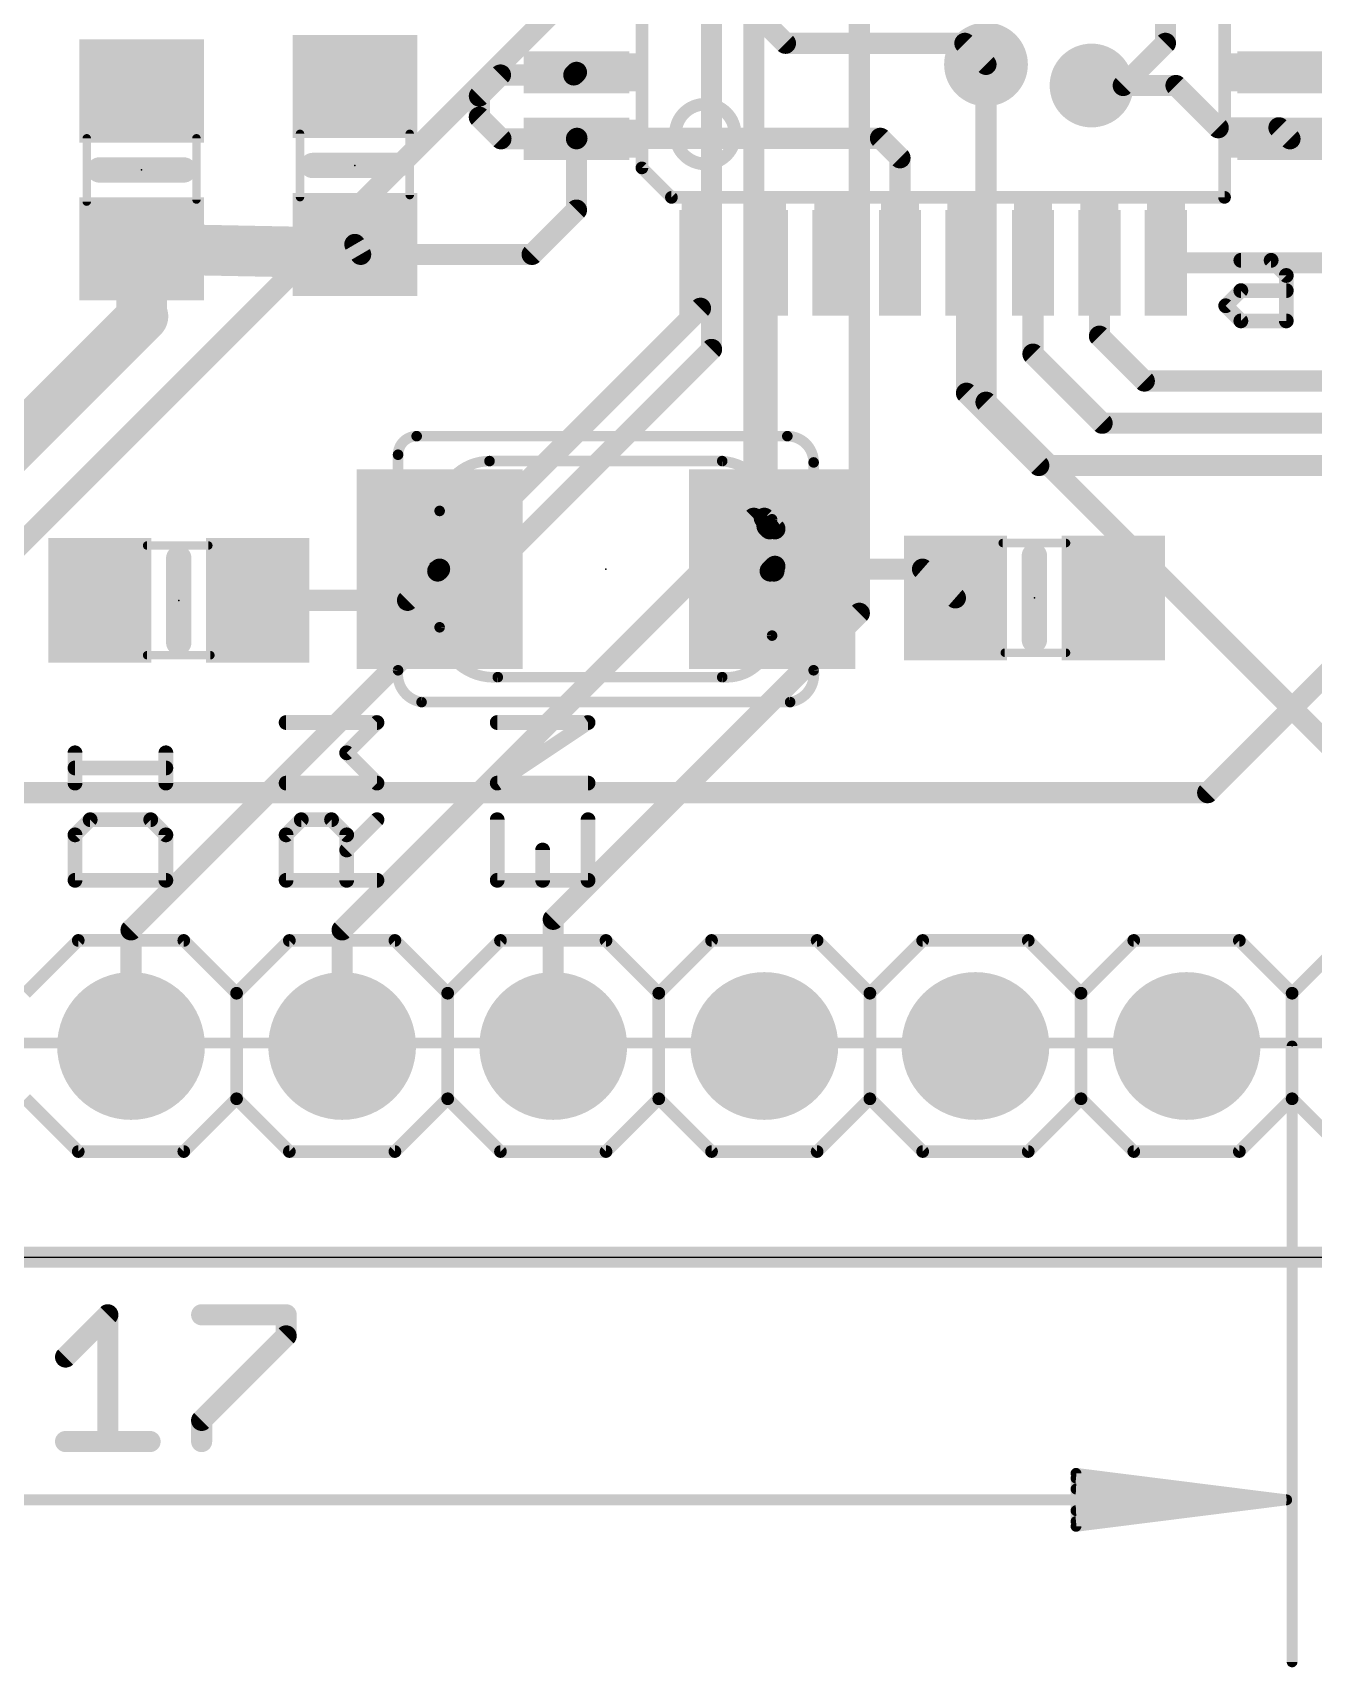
# Model space of a CAD drawing. Extents: x -14.2 to 67.7, y -5.3 to 32.7.
# Drawn here: x 14.56 to 29.97, y -4.94 to 14.73 of the extents above; entities that cross this region are included whole.
import ezdxf

# ---------------------------------------------------------------- set-up
doc = ezdxf.new("R2010")
doc.units = 0
for name, color, linetype in [('1', 12, 'CONTINUOUS'), ('16', 132, 'CONTINUOUS'), ('17', 110, 'CONTINUOUS'), ('18', 110, 'CONTINUOUS'), ('20', 53, 'CONTINUOUS'), ('21', 53, 'CONTINUOUS'), ('23', 53, 'CONTINUOUS'), ('47', 253, 'CONTINUOUS'), ('51', 253, 'CONTINUOUS')]:
    doc.layers.add(name, color=color, linetype=linetype)

# ---------------------------------------------------------------- blocks, each defined once
blk = doc.blocks.new('RECT')
blk.add_solid([(-0.5, -0.5), (0.5, -0.5), (-0.5, 0.5), (0.5, 0.5)])
blk = doc.blocks.new('ROUNDP')
at = {"const_width": 0.5}
blk.add_lwpolyline([(0, -0.25, 1), (0, 0.25, 1), (0, -0.25)], format="xyb", dxfattribs=at)
blk = doc.blocks.new('ROUNDV')
at = {"const_width": 0.5}
blk.add_lwpolyline([(0, -0.25, 1), (0, 0.25, 1), (0, -0.25)], format="xyb", dxfattribs=at)

msp = doc.modelspace()

# ---------------------------------------------------------------- linework, layer by layer
at = {"layer": '1'}
for points, const_width in [([(23.622, 14.605), (23.114, 15.113)], 0.254), ([(25.781, 14.605), (23.622, 14.605)], 0.254), ([(26.035, 14.351), (25.781, 14.605)], 0.254), ([(21.0754, 14.224), (21.1074, 14.256)], 0.254), ([(31.083, 14.256), (29.6926, 14.256)], 0.254), ([(19.939, 13.97), (20.193, 14.224)], 0.254), ([(20.193, 14.224), (21.0754, 14.224)], 0.254), ([(27.305, 14.097), (28.321, 14.097)], 0.254), ([(28.321, 14.097), (28.829, 13.589)], 0.254), ([(19.939, 13.716), (19.939, 13.97)], 0.254), ([(20.199, 13.456), (19.939, 13.716)], 0.254), ([(21.1074, 13.456), (20.199, 13.456)], 0.254), ([(21.1074, 13.456), (21.1134, 13.462)], 0.254), ([(21.1074, 12.5984), (21.1074, 13.456)], 0.254), ([(21.1134, 13.462), (24.765, 13.462)], 0.254), ([(24.765, 13.462), (25, 13.227)], 0.254), ([(28.829, 13.589), (29.5596, 13.589)], 0.254), ([(29.5596, 13.589), (29.6926, 13.456)], 0.254), ([(25, 13.227), (25, 11.9634)], 0.254), ([(20.574, 12.065), (21.1074, 12.5984)], 0.254), ([(15.875, 12.131), (18.387, 12.081)], 0.6096), ([(15.875, 11.335), (15.875, 12.131)], 0.6096), ([(18.387, 12.081), (18.441, 12.185)], 0.6096), ([(18.441, 12.185), (18.511, 12.065)], 0.254), ([(18.511, 12.065), (20.574, 12.065)], 0.254), ([(22.6, 11.417), (22.6, 11.9634)], 0.254), ([(23.4, 8.795), (23.4, 11.9634)], 0.254), ([(25.8, 10.395), (25.8, 11.9634)], 0.254), ([(26.6, 10.865), (26.6, 11.9634)], 0.254), ([(27.4, 11.081), (27.4, 11.9634)], 0.254), ([(31.5214, 11.9634), (28.2, 11.9634)], 0.254), ([(10.668, 6.096), (15.891, 11.319)], 0.6096), ([(15.891, 11.319), (15.875, 11.335)], 0.6096), ([(19.461, 8.278), (22.6, 11.417)], 0.254), ([(27.94, 10.541), (27.4, 11.081)], 0.254), ([(27.432, 10.033), (26.6, 10.865)], 0.254), ([(32.258, 10.541), (27.94, 10.541)], 0.254), ([(26.67, 9.525), (25.8, 10.395)], 0.254), ([(27.432, 10.033), (31.369, 10.033)], 0.254), ([(26.67, 9.525), (31.115, 9.525)], 0.254), ([(23.495, 8.763), (23.368, 8.89)], 0.254), ([(23.432, 8.763), (23.4, 8.795)], 0.254), ([(23.495, 8.763), (23.432, 8.763)], 0.254), ([(23.495, 8.763), (23.495, 8.255)], 0.254), ([(23.495, 8.312), (23.495, 8.763)], 0.254), ([(19.075, 7.902), (19.428, 8.255)], 0.254), ([(19.428, 8.255), (19.438, 8.255)], 0.254), ([(19.438, 8.255), (19.461, 8.278)], 0.254), ([(23.461, 8.278), (23.438, 8.255)], 0.254), ([(23.461, 8.278), (23.495, 8.312)], 0.254), ([(23.461, 8.278), (25.271, 8.278)], 0.254), ([(23.461, 8.278), (23.484, 8.255)], 0.254), ([(23.484, 8.255), (23.495, 8.255)], 0.254), ([(25.271, 8.278), (25.667, 7.932)], 0.254), ([(17.272, 7.902), (19.075, 7.902)], 0.254), ([(28.702, 5.588), (30.353, 7.239)], 0.254), ([(12.192, 5.588), (28.702, 5.588)], 0.254), ([(53.721, 0), (0.254, 0)], 0.254)]:
    msp.add_lwpolyline(points, dxfattribs=dict(at, const_width=const_width))
for points, const_width in [([(23.622, 14.6685, 1), (23.622, 14.5415)], 0.127), ([(23.5771, 14.5601, 1), (23.6669, 14.6499)], 0.127), ([(25.8259, 14.6499, 1), (25.7361, 14.5601)], 0.127), ([(25.781, 14.5415, 1), (25.781, 14.6685)], 0.127), ([(21.1523, 14.2111, 1), (21.0625, 14.3009)], 0.127), ([(25.9901, 14.3061, 1), (26.0799, 14.3959)], 0.127), ([(29.6926, 14.3195, 1), (29.6926, 14.1925)], 0.127), ([(20.193, 14.2875, 1), (20.193, 14.1605)], 0.127), ([(20.2379, 14.1791, 1), (20.1481, 14.2689)], 0.127), ([(21.0305, 14.2689, 1), (21.1203, 14.1791)], 0.127), ([(21.0754, 14.1605, 1), (21.0754, 14.2875)], 0.127), ([(27.305, 14.1605, 1), (27.305, 14.0335)], 0.127), ([(28.3659, 14.1419, 1), (28.2761, 14.0521)], 0.127), ([(28.321, 14.0335, 1), (28.321, 14.1605)], 0.127), ([(20.0025, 13.97, 1), (19.8755, 13.97)], 0.127), ([(19.8941, 14.0149, 1), (19.9839, 13.9251)], 0.127), ([(19.9839, 13.7609, 1), (19.8941, 13.6711)], 0.127), ([(19.8755, 13.716, 1), (20.0025, 13.716)], 0.127), ([(20.199, 13.5195, 1), (20.199, 13.3925)], 0.127), ([(21.1709, 13.456, 1), (21.0439, 13.456)], 0.127), ([(21.1134, 13.5255, 1), (21.1134, 13.3985)], 0.127), ([(21.1583, 13.4171, 1), (21.0685, 13.5069)], 0.127), ([(21.1074, 13.3925, 1), (21.1074, 13.5195)], 0.127), ([(24.8099, 13.5069, 1), (24.7201, 13.4171)], 0.127), ([(24.765, 13.3985, 1), (24.765, 13.5255)], 0.127), ([(28.829, 13.6525, 1), (28.829, 13.5255)], 0.127), ([(28.7841, 13.5441, 1), (28.8739, 13.6339)], 0.127), ([(29.6045, 13.6339, 1), (29.5147, 13.5441)], 0.127), ([(29.5596, 13.5255, 1), (29.5596, 13.6525)], 0.127), ([(20.1541, 13.4111, 1), (20.2439, 13.5009)], 0.127), ([(21.0625, 13.5009, 1), (21.1523, 13.4111)], 0.127), ([(29.6477, 13.4111, 1), (29.7375, 13.5009)], 0.127), ([(25.0635, 13.227, 1), (24.9365, 13.227)], 0.127), ([(24.9551, 13.1821, 1), (25.0449, 13.2719)], 0.127), ([(21.0439, 12.5984, 1), (21.1709, 12.5984)], 0.127), ([(21.1523, 12.5535, 1), (21.0625, 12.6433)], 0.127), ([(15.878, 12.2834, 1), (15.872, 11.9786)], 0.3048), ([(16.0274, 12.131, 1), (15.7226, 12.131)], 0.3048), ([(18.5763, 12.1148, 1), (18.3057, 12.2552)], 0.3048), ([(18.2517, 12.1512, 1), (18.5223, 12.0108)], 0.3048), ([(18.384, 11.9286, 1), (18.39, 12.2334)], 0.3048), ([(18.4958, 12.217, 1), (18.3862, 12.153)], 0.127), ([(18.511, 12.1285, 1), (18.511, 12.0015)], 0.127), ([(18.4562, 12.033, 1), (18.5658, 12.097)], 0.127), ([(20.5291, 12.1099, 1), (20.6189, 12.0201)], 0.127), ([(20.574, 12.0015, 1), (20.574, 12.1285)], 0.127), ([(22.6635, 11.9634, 1), (22.5365, 11.9634)], 0.127), ([(23.4635, 11.9634, 1), (23.3365, 11.9634)], 0.127), ([(24.9365, 11.9634, 1), (25.0635, 11.9634)], 0.127), ([(25.8635, 11.9634, 1), (25.7365, 11.9634)], 0.127), ([(26.6635, 11.9634, 1), (26.5365, 11.9634)], 0.127), ([(27.4635, 11.9634, 1), (27.3365, 11.9634)], 0.127), ([(28.2, 12.0269, 1), (28.2, 11.8999)], 0.127), ([(15.9828, 11.4428, 1), (15.7672, 11.2272)], 0.3048), ([(15.9988, 11.2112, 1), (15.7832, 11.4268)], 0.3048), ([(15.7226, 11.335, 1), (16.0274, 11.335)], 0.3048), ([(15.7832, 11.2112, 1), (15.9988, 11.4268)], 0.3048), ([(22.5365, 11.417, 1), (22.6635, 11.417)], 0.127), ([(22.6449, 11.3721, 1), (22.5551, 11.4619)], 0.127), ([(27.4449, 11.1259, 1), (27.3551, 11.0361)], 0.127), ([(27.3365, 11.081, 1), (27.4635, 11.081)], 0.127), ([(26.6449, 10.9099, 1), (26.5551, 10.8201)], 0.127), ([(26.5365, 10.865, 1), (26.6635, 10.865)], 0.127), ([(27.94, 10.6045, 1), (27.94, 10.4775)], 0.127), ([(27.8951, 10.4961, 1), (27.9849, 10.5859)], 0.127), ([(25.8449, 10.4399, 1), (25.7551, 10.3501)], 0.127), ([(25.7365, 10.395, 1), (25.8635, 10.395)], 0.127), ([(27.432, 10.0965, 1), (27.432, 9.9695)], 0.127), ([(27.3871, 9.9881, 1), (27.4769, 10.0779)], 0.127), ([(26.67, 9.5885, 1), (26.67, 9.4615)], 0.127), ([(26.6251, 9.4801, 1), (26.7149, 9.5699)], 0.127), ([(23.4129, 8.9349, 1), (23.3231, 8.8451)], 0.127), ([(23.4449, 8.8399, 1), (23.3551, 8.7501)], 0.127), ([(23.3365, 8.795, 1), (23.4635, 8.795)], 0.127), ([(23.432, 8.8265, 1), (23.432, 8.6995)], 0.127), ([(23.3871, 8.7181, 1), (23.4769, 8.8079)], 0.127), ([(23.5585, 8.763, 1), (23.4315, 8.763)], 0.127), ([(23.5585, 8.763, 1), (23.4315, 8.763)], 0.127), ([(23.4501, 8.7181, 1), (23.5399, 8.8079)], 0.127), ([(23.495, 8.6995, 1), (23.495, 8.8265)], 0.127), ([(19.428, 8.3185, 1), (19.428, 8.1915)], 0.127), ([(19.3931, 8.2999, 1), (19.4829, 8.2101)], 0.127), ([(19.4729, 8.2101, 1), (19.3831, 8.2999)], 0.127), ([(19.4161, 8.3229, 1), (19.5059, 8.2331)], 0.127), ([(19.5059, 8.2331, 1), (19.4161, 8.3229)], 0.127), ([(19.438, 8.1915, 1), (19.438, 8.3185)], 0.127), ([(23.3931, 8.2999, 1), (23.4829, 8.2101)], 0.127), ([(23.461, 8.3415, 1), (23.461, 8.2145)], 0.127), ([(23.5059, 8.3229, 1), (23.4161, 8.2331)], 0.127), ([(23.4161, 8.3229, 1), (23.5059, 8.2331)], 0.127), ([(23.5059, 8.2331, 1), (23.4161, 8.3229)], 0.127), ([(23.484, 8.3185, 1), (23.484, 8.1915)], 0.127), ([(23.4315, 8.312, 1), (23.5585, 8.312)], 0.127), ([(23.4315, 8.255, 1), (23.5585, 8.255)], 0.127), ([(23.4391, 8.2101, 1), (23.5289, 8.2999)], 0.127), ([(23.5399, 8.2671, 1), (23.4501, 8.3569)], 0.127), ([(23.495, 8.1915, 1), (23.495, 8.3185)], 0.127), ([(25.3128, 8.3258, 1), (25.2292, 8.2302)], 0.127), ([(25.271, 8.2145, 1), (25.271, 8.3415)], 0.127), ([(17.272, 7.9655, 1), (17.272, 7.8385)], 0.127), ([(19.0301, 7.9469, 1), (19.1199, 7.8571)], 0.127), ([(19.075, 7.8385, 1), (19.075, 7.9655)], 0.127), ([(25.6252, 7.8842, 1), (25.7088, 7.9798)], 0.127), ([(28.702, 5.5245, 1), (28.702, 5.6515)], 0.127), ([(28.6571, 5.6329, 1), (28.7469, 5.5431)], 0.127)]:
    msp.add_lwpolyline(points, format="xyb", dxfattribs=dict(at, const_width=const_width))
at = {"layer": '16', "const_width": 0.254}
for points in [[(28.194, 14.605), (28.194, 21.844)], [(13.208, 7.366), (23.749, 17.907)], [(22.733, 10.922), (22.733, 16.129)], [(23.241, 8.89), (23.241, 15.875)], [(24.511, 7.747), (24.511, 15.494)], [(27.686, 14.097), (28.194, 14.605)], [(26.035, 10.287), (26.035, 14.351)], [(27.305, 14.097), (27.686, 14.097)], [(15.748, 3.937), (22.733, 10.922)], [(30.607, 5.715), (26.035, 10.287)], [(18.288, 3.937), (23.241, 8.89)], [(20.828, 4.064), (24.511, 7.747)], [(20.828, 2.54), (20.828, 4.064)], [(15.748, 2.54), (15.748, 3.937)], [(18.288, 2.54), (18.288, 3.937)], [(53.721, 0), (0.254, 0)]]:
    msp.add_lwpolyline(points, dxfattribs=at)
at = {"layer": '16', "const_width": 0.127}
for points in [[(28.1305, 14.605, 1), (28.2575, 14.605)], [(28.2389, 14.5601, 1), (28.1491, 14.6499)], [(26.0985, 14.351, 1), (25.9715, 14.351)], [(27.305, 14.1605, 1), (27.305, 14.0335)], [(27.6411, 14.1419, 1), (27.7309, 14.0521)], [(27.686, 14.0335, 1), (27.686, 14.1605)], [(22.7779, 10.8771, 1), (22.6881, 10.9669)], [(22.6695, 10.922, 1), (22.7965, 10.922)], [(26.0799, 10.3319, 1), (25.9901, 10.2421)], [(25.9715, 10.287, 1), (26.0985, 10.287)], [(23.1775, 8.89, 1), (23.3045, 8.89)], [(23.2859, 8.8451, 1), (23.1961, 8.9349)], [(24.5559, 7.7021, 1), (24.4661, 7.7919)], [(24.4475, 7.747, 1), (24.5745, 7.747)], [(20.8915, 4.064, 1), (20.7645, 4.064)], [(20.7831, 4.1089, 1), (20.8729, 4.0191)], [(15.8115, 3.937, 1), (15.6845, 3.937)], [(15.7031, 3.9819, 1), (15.7929, 3.8921)], [(18.3515, 3.937, 1), (18.2245, 3.937)], [(18.2431, 3.9819, 1), (18.3329, 3.8921)], [(15.6845, 2.54, 1), (15.8115, 2.54)], [(18.2245, 2.54, 1), (18.3515, 2.54)], [(20.7645, 2.54, 1), (20.8915, 2.54)]]:
    msp.add_lwpolyline(points, format="xyb", dxfattribs=at)
at = {"layer": '20'}
msp.add_line((0, 0), (53.848, 0), dxfattribs=at)
at = {"layer": '21'}
for points, const_width in [([(21.895, 13.106), (21.895, 19.761)], 0.1524), ([(28.905, 19.761), (28.905, 12.751)], 0.1524), ([(15.367, 13.081), (16.383, 13.081)], 0.3048), ([(17.933, 13.135), (18.949, 13.135)], 0.3048), ([(21.895, 13.106), (22.25, 12.751)], 0.1524), ([(28.905, 12.751), (22.25, 12.751)], 0.1524), ([(29.1014, 11.9937), (29.4658, 11.9937)], 0.1778), ([(29.4658, 11.9937), (29.648, 11.8115)], 0.1778), ([(29.648, 11.8115), (29.648, 11.2649)], 0.1778), ([(28.9192, 11.4471), (29.1014, 11.6293)], 0.1778), ([(29.1014, 11.6293), (29.648, 11.6293)], 0.1778), ([(29.1014, 11.2649), (28.9192, 11.4471)], 0.1778), ([(29.648, 11.2649), (29.1014, 11.2649)], 0.1778), ([(19.1846, 9.878), (23.6448, 9.878)], 0.127), ([(18.961, 7.0608), (18.961, 9.6544)], 0.127), ([(20.061, 9.578), (22.861, 9.578)], 0.127), ([(23.961, 9.5618), (23.961, 7.0608)], 0.127), ([(19.461, 7.578), (19.461, 8.978)], 0.127), ([(23.461, 8.878), (23.461, 7.478)], 0.127), ([(16.322, 7.394), (16.322, 8.41)], 0.3048), ([(26.617, 8.44), (26.617, 7.424)], 0.3048), ([(22.861, 6.978), (20.161, 6.978)], 0.127), ([(23.6782, 6.678), (19.2438, 6.678)], 0.127), ([(18.7071, 6.4321), (17.614, 6.4321)], 0.1778), ([(18.3427, 6.0677), (18.7071, 6.4321)], 0.1778), ([(20.154, 5.7033), (21.2471, 6.4321)], 0.1778), ([(21.2471, 6.4321), (20.154, 6.4321)], 0.1778), ([(15.074, 5.7033), (15.074, 6.0677)], 0.1778), ([(16.1671, 5.7033), (16.1671, 6.0677)], 0.1778), ([(18.7071, 5.7033), (18.3427, 6.0677)], 0.1778), ([(16.1671, 5.8855), (15.074, 5.8855)], 0.1778), ([(17.614, 5.7033), (18.7071, 5.7033)], 0.1778), ([(21.2471, 5.7033), (20.154, 5.7033)], 0.1778), ([(15.2562, 5.2627), (15.074, 5.0805)], 0.1778), ([(15.9849, 5.2627), (15.2562, 5.2627)], 0.1778), ([(16.1671, 5.0805), (15.9849, 5.2627)], 0.1778), ([(17.614, 5.0805), (17.7962, 5.2627)], 0.1778), ([(17.7962, 5.2627), (18.1605, 5.2627)], 0.1778), ([(18.1605, 5.2627), (18.3427, 5.0805)], 0.1778), ([(18.3427, 4.8983), (18.7071, 5.2627)], 0.1778), ([(20.154, 5.2627), (20.154, 4.5339)], 0.1778), ([(21.2471, 4.5339), (21.2471, 5.2627)], 0.1778), ([(15.074, 5.0805), (15.074, 4.5339)], 0.1778), ([(16.1671, 4.5339), (16.1671, 5.0805)], 0.1778), ([(17.614, 4.5339), (17.614, 5.0805)], 0.1778), ([(18.3427, 5.0805), (18.3427, 4.5339)], 0.1778), ([(20.7005, 4.5339), (20.7005, 4.8983)], 0.1778), ([(15.074, 4.5339), (16.1671, 4.5339)], 0.1778), ([(18.7071, 4.5339), (17.614, 4.5339)], 0.1778), ([(20.154, 4.5339), (21.2471, 4.5339)], 0.1778), ([(15.113, 3.81), (14.478, 3.175)], 0.1524), ([(15.113, 3.81), (16.383, 3.81)], 0.1524), ([(16.383, 3.81), (17.018, 3.175)], 0.1524), ([(17.018, 3.175), (17.653, 3.81)], 0.1524), ([(17.653, 3.81), (18.923, 3.81)], 0.1524), ([(18.923, 3.81), (19.558, 3.175)], 0.1524), ([(19.558, 3.175), (20.193, 3.81)], 0.1524), ([(20.193, 3.81), (21.463, 3.81)], 0.1524), ([(21.463, 3.81), (22.098, 3.175)], 0.1524), ([(22.733, 3.81), (22.098, 3.175)], 0.1524), ([(22.733, 3.81), (24.003, 3.81)], 0.1524), ([(24.003, 3.81), (24.638, 3.175)], 0.1524), ([(24.638, 3.175), (25.273, 3.81)], 0.1524), ([(25.273, 3.81), (26.543, 3.81)], 0.1524), ([(26.543, 3.81), (27.178, 3.175)], 0.1524), ([(27.178, 3.175), (27.813, 3.81)], 0.1524), ([(27.813, 3.81), (29.083, 3.81)], 0.1524), ([(29.083, 3.81), (29.718, 3.175)], 0.1524), ([(30.353, 3.81), (29.718, 3.175)], 0.1524), ([(17.018, 3.175), (17.018, 1.905)], 0.1524), ([(19.558, 3.175), (19.558, 1.905)], 0.1524), ([(22.098, 3.175), (22.098, 1.905)], 0.1524), ([(24.638, 3.175), (24.638, 1.905)], 0.1524), ([(27.178, 3.175), (27.178, 1.905)], 0.1524), ([(29.718, 3.175), (29.718, 1.905)], 0.1524), ([(14.478, 1.905), (15.113, 1.27)], 0.1524), ([(17.018, 1.905), (16.383, 1.27)], 0.1524), ([(17.653, 1.27), (17.018, 1.905)], 0.1524), ([(19.558, 1.905), (18.923, 1.27)], 0.1524), ([(20.193, 1.27), (19.558, 1.905)], 0.1524), ([(22.098, 1.905), (21.463, 1.27)], 0.1524), ([(22.098, 1.905), (22.733, 1.27)], 0.1524), ([(24.638, 1.905), (24.003, 1.27)], 0.1524), ([(25.273, 1.27), (24.638, 1.905)], 0.1524), ([(27.178, 1.905), (26.543, 1.27)], 0.1524), ([(27.813, 1.27), (27.178, 1.905)], 0.1524), ([(29.718, 1.905), (29.083, 1.27)], 0.1524), ([(29.718, 1.905), (30.353, 1.27)], 0.1524), ([(16.383, 1.27), (15.113, 1.27)], 0.1524), ([(18.923, 1.27), (17.653, 1.27)], 0.1524), ([(21.463, 1.27), (20.193, 1.27)], 0.1524), ([(24.003, 1.27), (22.733, 1.27)], 0.1524), ([(26.543, 1.27), (25.273, 1.27)], 0.1524), ([(29.083, 1.27), (27.813, 1.27)], 0.1524)]:
    msp.add_lwpolyline(points, dxfattribs=dict(at, const_width=const_width))
for points, const_width in [([(22.6568, 13.1536, 1), (22.6568, 13.872, 1), (22.6568, 13.1536)], 0.1524), ([(15.367, 13.1572, 1), (15.367, 13.0048)], 0.1524), ([(16.383, 13.0048, 1), (16.383, 13.1572)], 0.1524), ([(17.933, 13.2112, 1), (17.933, 13.0588)], 0.1524), ([(18.949, 13.0588, 1), (18.949, 13.2112)], 0.1524), ([(21.9219, 13.1329, 1), (21.8681, 13.0791)], 0.0762), ([(21.8569, 13.106, 1), (21.9331, 13.106)], 0.0762), ([(22.25, 12.7891, 1), (22.25, 12.7129)], 0.0762), ([(22.2231, 12.7241, 1), (22.2769, 12.7779)], 0.0762), ([(28.8669, 12.751, 1), (28.9431, 12.751)], 0.0762), ([(28.905, 12.7129, 1), (28.905, 12.7891)], 0.0762), ([(29.1014, 12.0381, 1), (29.1014, 11.9492)], 0.0889), ([(29.4972, 12.0251, 1), (29.4343, 11.9622)], 0.0889), ([(29.4658, 11.9492, 1), (29.4658, 12.0381)], 0.0889), ([(29.6924, 11.8115, 1), (29.6035, 11.8115)], 0.0889), ([(29.6165, 11.78, 1), (29.6794, 11.8429)], 0.0889), ([(29.1014, 11.6737, 1), (29.1014, 11.5848)], 0.0889), ([(29.1328, 11.5978, 1), (29.07, 11.6607)], 0.0889), ([(29.648, 11.5848, 1), (29.648, 11.6737)], 0.0889), ([(28.9506, 11.4785, 1), (28.8878, 11.4157)], 0.0889), ([(28.8878, 11.4785, 1), (28.9506, 11.4157)], 0.0889), ([(29.1014, 11.3094, 1), (29.1014, 11.2205)], 0.0889), ([(29.07, 11.2335, 1), (29.1328, 11.2963)], 0.0889), ([(29.6035, 11.2649, 1), (29.6924, 11.2649)], 0.0889), ([(29.648, 11.2205, 1), (29.648, 11.3094)], 0.0889), ([(19.1846, 9.878, 0.4142), (18.961, 9.6544)], 0.127), ([(19.1846, 9.9098, 1), (19.1846, 9.8462)], 0.0635), ([(19.1846, 9.8462, 1), (19.1846, 9.9098)], 0.0635), ([(23.6448, 9.9098, 1), (23.6448, 9.8462)], 0.0635), ([(23.961, 9.5618, 0.4142), (23.6448, 9.878)], 0.127), ([(23.6448, 9.8462, 1), (23.6448, 9.9098)], 0.0635), ([(18.9928, 9.6544, 1), (18.9293, 9.6544)], 0.0635), ([(18.9293, 9.6544, 1), (18.9928, 9.6544)], 0.0635), ([(20.061, 9.578, 0.4142), (19.461, 8.978)], 0.127), ([(20.061, 9.6098, 1), (20.061, 9.5463)], 0.0635), ([(20.061, 9.5463, 1), (20.061, 9.6098)], 0.0635), ([(23.461, 8.878, 0.414), (22.861, 9.578)], 0.127), ([(22.8634, 9.6097, 1), (22.8586, 9.5463)], 0.0635), ([(22.861, 9.5463, 1), (22.861, 9.6098)], 0.0635), ([(23.9928, 9.5618, 1), (23.9293, 9.5618)], 0.0635), ([(23.9293, 9.5618, 1), (23.9928, 9.5618)], 0.0635), ([(19.4928, 8.978, 1), (19.4293, 8.978)], 0.0635), ([(19.4293, 8.978, 1), (19.4928, 8.978)], 0.0635), ([(23.4293, 8.8804, 1), (23.4927, 8.8756)], 0.0635), ([(23.4928, 8.878, 1), (23.4293, 8.878)], 0.0635), ([(16.3982, 8.41, 1), (16.2458, 8.41)], 0.1524), ([(26.6932, 8.44, 1), (26.5408, 8.44)], 0.1524), ([(19.461, 7.578, 0.4142), (20.161, 6.978)], 0.127), ([(19.4927, 7.5804, 1), (19.4293, 7.5756)], 0.0635), ([(19.4293, 7.578, 1), (19.4928, 7.578)], 0.0635), ([(22.861, 6.978, 0.4142), (23.461, 7.478)], 0.127), ([(23.4293, 7.478, 1), (23.4928, 7.478)], 0.0635), ([(23.4926, 7.4751, 1), (23.4294, 7.4809)], 0.0635), ([(26.5408, 7.424, 1), (26.6932, 7.424)], 0.1524), ([(16.2458, 7.394, 1), (16.3982, 7.394)], 0.1524), ([(18.961, 7.0608, 0.4142), (19.2438, 6.678)], 0.127), ([(18.9293, 7.0608, 1), (18.9928, 7.0608)], 0.0635), ([(18.9924, 7.0561, 1), (18.9296, 7.0655)], 0.0635), ([(23.6782, 6.678, 0.4142), (23.961, 7.0608)], 0.127), ([(23.9924, 7.0655, 1), (23.9296, 7.0561)], 0.0635), ([(23.9293, 7.0608, 1), (23.9928, 7.0608)], 0.0635), ([(20.161, 7.0098, 1), (20.161, 6.9463)], 0.0635), ([(20.1634, 6.9463, 1), (20.1586, 7.0097)], 0.0635), ([(22.8639, 7.0096, 1), (22.8581, 6.9464)], 0.0635), ([(22.861, 6.9463, 1), (22.861, 7.0098)], 0.0635), ([(19.2438, 6.7097, 1), (19.2438, 6.6463)], 0.0635), ([(19.2391, 6.6466, 1), (19.2485, 6.7094)], 0.0635), ([(23.6735, 6.7094, 1), (23.6829, 6.6466)], 0.0635), ([(23.6782, 6.6463, 1), (23.6782, 6.7097)], 0.0635), ([(17.614, 6.4765, 1), (17.614, 6.3876)], 0.0889), ([(18.7385, 6.4006, 1), (18.6757, 6.4635)], 0.0889), ([(18.7071, 6.3876, 1), (18.7071, 6.4765)], 0.0889), ([(20.154, 6.4765, 1), (20.154, 6.3876)], 0.0889), ([(21.2718, 6.3951, 1), (21.2224, 6.469)], 0.0889), ([(21.2471, 6.3876, 1), (21.2471, 6.4765)], 0.0889), ([(15.1184, 6.0677, 1), (15.0295, 6.0677)], 0.0889), ([(16.2116, 6.0677, 1), (16.1227, 6.0677)], 0.0889), ([(18.3742, 6.0991, 1), (18.3113, 6.0362)], 0.0889), ([(18.3113, 6.0991, 1), (18.3742, 6.0362)], 0.0889), ([(15.074, 5.9299, 1), (15.074, 5.841)], 0.0889), ([(16.1671, 5.841, 1), (16.1671, 5.9299)], 0.0889), ([(15.0295, 5.7033, 1), (15.1184, 5.7033)], 0.0889), ([(16.1227, 5.7033, 1), (16.2116, 5.7033)], 0.0889), ([(17.614, 5.7477, 1), (17.614, 5.6588)], 0.0889), ([(18.6757, 5.6719, 1), (18.7385, 5.7347)], 0.0889), ([(18.7071, 5.6588, 1), (18.7071, 5.7477)], 0.0889), ([(20.1293, 5.7403, 1), (20.1786, 5.6663)], 0.0889), ([(20.154, 5.7477, 1), (20.154, 5.6588)], 0.0889), ([(21.2471, 5.6588, 1), (21.2471, 5.7477)], 0.0889), ([(15.2562, 5.3071, 1), (15.2562, 5.2182)], 0.0889), ([(15.2876, 5.2312, 1), (15.2247, 5.2941)], 0.0889), ([(16.0163, 5.2941, 1), (15.9535, 5.2312)], 0.0889), ([(15.9849, 5.2182, 1), (15.9849, 5.3071)], 0.0889), ([(17.7962, 5.3071, 1), (17.7962, 5.2182)], 0.0889), ([(17.8276, 5.2312, 1), (17.7647, 5.2941)], 0.0889), ([(18.192, 5.2941, 1), (18.1291, 5.2312)], 0.0889), ([(18.1605, 5.2182, 1), (18.1605, 5.3071)], 0.0889), ([(18.7385, 5.2312, 1), (18.6757, 5.2941)], 0.0889), ([(20.1984, 5.2627, 1), (20.1095, 5.2627)], 0.0889), ([(21.2916, 5.2627, 1), (21.2026, 5.2627)], 0.0889), ([(15.0425, 5.1119, 1), (15.1054, 5.049)], 0.0889), ([(15.1184, 5.0805, 1), (15.0295, 5.0805)], 0.0889), ([(16.2116, 5.0805, 1), (16.1227, 5.0805)], 0.0889), ([(16.1357, 5.049, 1), (16.1985, 5.1119)], 0.0889), ([(17.5825, 5.1119, 1), (17.6454, 5.049)], 0.0889), ([(17.6584, 5.0805, 1), (17.5695, 5.0805)], 0.0889), ([(18.3872, 5.0805, 1), (18.2983, 5.0805)], 0.0889), ([(18.3113, 5.049, 1), (18.3742, 5.1119)], 0.0889), ([(18.3113, 4.9297, 1), (18.3742, 4.8668)], 0.0889), ([(20.745, 4.8983, 1), (20.6561, 4.8983)], 0.0889), ([(15.074, 4.5784, 1), (15.074, 4.4894)], 0.0889), ([(15.0295, 4.5339, 1), (15.1184, 4.5339)], 0.0889), ([(16.1227, 4.5339, 1), (16.2116, 4.5339)], 0.0889), ([(16.1671, 4.4894, 1), (16.1671, 4.5784)], 0.0889), ([(17.614, 4.5784, 1), (17.614, 4.4894)], 0.0889), ([(17.5695, 4.5339, 1), (17.6584, 4.5339)], 0.0889), ([(18.2983, 4.5339, 1), (18.3872, 4.5339)], 0.0889), ([(18.7071, 4.4894, 1), (18.7071, 4.5784)], 0.0889), ([(20.154, 4.5784, 1), (20.154, 4.4894)], 0.0889), ([(20.1095, 4.5339, 1), (20.1984, 4.5339)], 0.0889), ([(20.6561, 4.5339, 1), (20.745, 4.5339)], 0.0889), ([(21.2026, 4.5339, 1), (21.2916, 4.5339)], 0.0889), ([(21.2471, 4.4894, 1), (21.2471, 4.5784)], 0.0889), ([(15.113, 3.8481, 1), (15.113, 3.7719)], 0.0762), ([(15.1399, 3.7831, 1), (15.0861, 3.8369)], 0.0762), ([(16.4099, 3.8369, 1), (16.3561, 3.7831)], 0.0762), ([(16.383, 3.7719, 1), (16.383, 3.8481)], 0.0762), ([(17.653, 3.8481, 1), (17.653, 3.7719)], 0.0762), ([(17.6799, 3.7831, 1), (17.6261, 3.8369)], 0.0762), ([(18.9499, 3.8369, 1), (18.8961, 3.7831)], 0.0762), ([(18.923, 3.7719, 1), (18.923, 3.8481)], 0.0762), ([(20.193, 3.8481, 1), (20.193, 3.7719)], 0.0762), ([(20.2199, 3.7831, 1), (20.1661, 3.8369)], 0.0762), ([(21.4899, 3.8369, 1), (21.4361, 3.7831)], 0.0762), ([(21.463, 3.7719, 1), (21.463, 3.8481)], 0.0762), ([(22.733, 3.8481, 1), (22.733, 3.7719)], 0.0762), ([(22.7599, 3.7831, 1), (22.7061, 3.8369)], 0.0762), ([(24.0299, 3.8369, 1), (23.9761, 3.7831)], 0.0762), ([(24.003, 3.7719, 1), (24.003, 3.8481)], 0.0762), ([(25.273, 3.8481, 1), (25.273, 3.7719)], 0.0762), ([(25.2999, 3.7831, 1), (25.2461, 3.8369)], 0.0762), ([(26.5699, 3.8369, 1), (26.5161, 3.7831)], 0.0762), ([(26.543, 3.7719, 1), (26.543, 3.8481)], 0.0762), ([(27.813, 3.8481, 1), (27.813, 3.7719)], 0.0762), ([(27.8399, 3.7831, 1), (27.7861, 3.8369)], 0.0762), ([(29.1099, 3.8369, 1), (29.0561, 3.7831)], 0.0762), ([(29.083, 3.7719, 1), (29.083, 3.8481)], 0.0762), ([(17.0561, 3.175, 1), (16.9799, 3.175)], 0.0762), ([(16.9911, 3.2019, 1), (17.0449, 3.1481)], 0.0762), ([(16.9911, 3.1481, 1), (17.0449, 3.2019)], 0.0762), ([(19.5961, 3.175, 1), (19.5199, 3.175)], 0.0762), ([(19.5311, 3.2019, 1), (19.5849, 3.1481)], 0.0762), ([(19.5311, 3.1481, 1), (19.5849, 3.2019)], 0.0762), ([(22.1361, 3.175, 1), (22.0599, 3.175)], 0.0762), ([(22.0711, 3.2019, 1), (22.1249, 3.1481)], 0.0762), ([(22.0711, 3.1481, 1), (22.1249, 3.2019)], 0.0762), ([(24.6761, 3.175, 1), (24.5999, 3.175)], 0.0762), ([(24.6111, 3.2019, 1), (24.6649, 3.1481)], 0.0762), ([(24.6111, 3.1481, 1), (24.6649, 3.2019)], 0.0762), ([(27.2161, 3.175, 1), (27.1399, 3.175)], 0.0762), ([(27.1511, 3.2019, 1), (27.2049, 3.1481)], 0.0762), ([(27.1511, 3.1481, 1), (27.2049, 3.2019)], 0.0762), ([(29.7561, 3.175, 1), (29.6799, 3.175)], 0.0762), ([(29.6911, 3.2019, 1), (29.7449, 3.1481)], 0.0762), ([(29.6911, 3.1481, 1), (29.7449, 3.2019)], 0.0762), ([(17.0449, 1.9319, 1), (16.9911, 1.8781)], 0.0762), ([(17.0449, 1.8781, 1), (16.9911, 1.9319)], 0.0762), ([(19.5849, 1.9319, 1), (19.5311, 1.8781)], 0.0762), ([(19.5849, 1.8781, 1), (19.5311, 1.9319)], 0.0762), ([(22.1249, 1.9319, 1), (22.0711, 1.8781)], 0.0762), ([(22.1249, 1.8781, 1), (22.0711, 1.9319)], 0.0762), ([(24.6649, 1.9319, 1), (24.6111, 1.8781)], 0.0762), ([(24.6649, 1.8781, 1), (24.6111, 1.9319)], 0.0762), ([(27.2049, 1.9319, 1), (27.1511, 1.8781)], 0.0762), ([(27.2049, 1.8781, 1), (27.1511, 1.9319)], 0.0762), ([(29.7449, 1.9319, 1), (29.6911, 1.8781)], 0.0762), ([(29.7449, 1.8781, 1), (29.6911, 1.9319)], 0.0762), ([(16.9799, 1.905, 1), (17.0561, 1.905)], 0.0762), ([(19.5199, 1.905, 1), (19.5961, 1.905)], 0.0762), ([(22.0599, 1.905, 1), (22.1361, 1.905)], 0.0762), ([(24.5999, 1.905, 1), (24.6761, 1.905)], 0.0762), ([(27.1399, 1.905, 1), (27.2161, 1.905)], 0.0762), ([(29.6799, 1.905, 1), (29.7561, 1.905)], 0.0762), ([(15.113, 1.3081, 1), (15.113, 1.2319)], 0.0762), ([(15.0861, 1.2431, 1), (15.1399, 1.2969)], 0.0762), ([(16.3561, 1.2969, 1), (16.4099, 1.2431)], 0.0762), ([(16.383, 1.2319, 1), (16.383, 1.3081)], 0.0762), ([(17.653, 1.3081, 1), (17.653, 1.2319)], 0.0762), ([(17.6261, 1.2431, 1), (17.6799, 1.2969)], 0.0762), ([(18.8961, 1.2969, 1), (18.9499, 1.2431)], 0.0762), ([(18.923, 1.2319, 1), (18.923, 1.3081)], 0.0762), ([(20.193, 1.3081, 1), (20.193, 1.2319)], 0.0762), ([(20.1661, 1.2431, 1), (20.2199, 1.2969)], 0.0762), ([(21.4361, 1.2969, 1), (21.4899, 1.2431)], 0.0762), ([(21.463, 1.2319, 1), (21.463, 1.3081)], 0.0762), ([(22.733, 1.3081, 1), (22.733, 1.2319)], 0.0762), ([(22.7061, 1.2431, 1), (22.7599, 1.2969)], 0.0762), ([(23.9761, 1.2969, 1), (24.0299, 1.2431)], 0.0762), ([(24.003, 1.2319, 1), (24.003, 1.3081)], 0.0762), ([(25.273, 1.3081, 1), (25.273, 1.2319)], 0.0762), ([(25.2461, 1.2431, 1), (25.2999, 1.2969)], 0.0762), ([(26.5161, 1.2969, 1), (26.5699, 1.2431)], 0.0762), ([(26.543, 1.2319, 1), (26.543, 1.3081)], 0.0762), ([(27.813, 1.3081, 1), (27.813, 1.2319)], 0.0762), ([(27.7861, 1.2431, 1), (27.8399, 1.2969)], 0.0762), ([(29.0561, 1.2969, 1), (29.1099, 1.2431)], 0.0762), ([(29.083, 1.2319, 1), (29.083, 1.3081)], 0.0762)]:
    msp.add_lwpolyline(points, format="xyb", dxfattribs=dict(at, const_width=const_width))
at = {"layer": '23'}
for p in [(15.875, 13.081), (18.441, 13.135), (21.461, 8.278), (16.322, 7.902), (26.617, 7.932), (29.718, 2.54)]:
    msp.add_point(p, dxfattribs=at)
at = {"layer": '47'}
for points, const_width in [([(2.502, 2.575), (58.973, 2.575)], 0.13), ([(29.718, 2.54), (29.718, -4.871)], 0.13), ([(4.445, 0), (58.973, 0)], 0.13), ([(14.9603, -1.2026), (15.4688, -0.6942)], 0.254), ([(15.4688, -0.6942), (15.4688, -2.2195)], 0.254), ([(16.5975, -0.6942), (17.6144, -0.6942)], 0.254), ([(17.6144, -0.6942), (17.6144, -0.9484)], 0.254), ([(17.6144, -0.9484), (16.5975, -1.9653)], 0.254), ([(16.5975, -1.9653), (16.5975, -2.2195)], 0.254), ([(14.9603, -2.2195), (15.9772, -2.2195)], 0.254), ([(29.653, -2.921), (27.118, -2.6018)], 0.13), ([(27.118, -2.6018), (27.118, -3.2402)], 0.13), ([(29.653, -2.921), (27.118, -2.661)], 0.13), ([(29.653, -2.921), (27.118, -2.791)], 0.13), ([(0.065, -2.921), (29.653, -2.921)], 0.13), ([(27.118, -3.2402), (29.653, -2.921)], 0.13), ([(27.118, -3.051), (29.653, -2.921)], 0.13), ([(27.118, -3.181), (29.653, -2.921)], 0.13)]:
    msp.add_lwpolyline(points, dxfattribs=dict(at, const_width=const_width))
for points, const_width in [([(29.7505, 2.54, 1), (29.6855, 2.54)], 0.065), ([(15.5323, -0.6942, 1), (15.4053, -0.6942)], 0.127), ([(15.5137, -0.7391, 1), (15.4239, -0.6493)], 0.127), ([(16.5975, -0.6307, 1), (16.5975, -0.7577)], 0.127), ([(17.6779, -0.6942, 1), (17.5509, -0.6942)], 0.127), ([(17.6144, -0.7577, 1), (17.6144, -0.6307)], 0.127), ([(17.5509, -0.9484, 1), (17.6779, -0.9484)], 0.127), ([(17.6593, -0.9933, 1), (17.5695, -0.9035)], 0.127), ([(14.9154, -1.1577, 1), (15.0052, -1.2475)], 0.127), ([(16.661, -1.9653, 1), (16.534, -1.9653)], 0.127), ([(16.5526, -1.9204, 1), (16.6424, -2.0102)], 0.127), ([(14.9603, -2.156, 1), (14.9603, -2.283)], 0.127), ([(15.4053, -2.2195, 1), (15.5323, -2.2195)], 0.127), ([(15.9772, -2.283, 1), (15.9772, -2.156)], 0.127), ([(16.534, -2.2195, 1), (16.661, -2.2195)], 0.127), ([(27.1221, -2.5695, 1), (27.1139, -2.634)], 0.065), ([(27.1505, -2.6018, 1), (27.0855, -2.6018)], 0.065), ([(27.1213, -2.6287, 1), (27.1147, -2.6933)], 0.065), ([(27.1197, -2.7585, 1), (27.1163, -2.8235)], 0.065), ([(29.6571, -2.9532, 1), (29.6489, -2.8888)], 0.065), ([(29.6489, -2.9532, 1), (29.6571, -2.8888)], 0.065), ([(29.6563, -2.9533, 1), (29.6497, -2.8887)], 0.065), ([(29.6497, -2.9533, 1), (29.6563, -2.8887)], 0.065), ([(29.6513, -2.9535, 1), (29.6547, -2.8885)], 0.065), ([(29.6547, -2.9535, 1), (29.6513, -2.8885)], 0.065), ([(29.653, -2.9535, 1), (29.653, -2.8885)], 0.065), ([(27.1163, -3.0185, 1), (27.1197, -3.0835)], 0.065), ([(27.1147, -3.1487, 1), (27.1213, -3.2133)], 0.065), ([(27.1139, -3.208, 1), (27.1221, -3.2725)], 0.065), ([(27.0855, -3.2402, 1), (27.1505, -3.2402)], 0.065), ([(29.6855, -4.871, 1), (29.7505, -4.871)], 0.065)]:
    msp.add_lwpolyline(points, format="xyb", dxfattribs=dict(at, const_width=const_width))
at = {"layer": '51', "const_width": 0.1016}
for points in [[(15.215, 12.7), (15.215, 13.462)], [(16.535, 12.725), (16.535, 13.462)], [(17.781, 12.754), (17.781, 13.516)], [(19.101, 12.779), (19.101, 13.516)], [(16.678, 8.562), (15.941, 8.562)], [(26.236, 8.592), (26.998, 8.592)], [(16.703, 7.242), (15.941, 7.242)], [(26.261, 7.272), (26.998, 7.272)]]:
    msp.add_lwpolyline(points, dxfattribs=at)
at = {"layer": '51', "const_width": 0.0508}
for points in [[(15.2404, 13.462, 1), (15.1896, 13.462)], [(16.5604, 13.462, 1), (16.5096, 13.462)], [(17.8064, 13.516, 1), (17.7556, 13.516)], [(19.1264, 13.516, 1), (19.0756, 13.516)], [(19.0756, 12.779, 1), (19.1264, 12.779)], [(15.1896, 12.7, 1), (15.2404, 12.7)], [(16.5096, 12.725, 1), (16.5604, 12.725)], [(17.7556, 12.754, 1), (17.8064, 12.754)], [(15.941, 8.5874, 1), (15.941, 8.5366)], [(16.678, 8.5366, 1), (16.678, 8.5874)], [(26.236, 8.6174, 1), (26.236, 8.5666)], [(26.998, 8.5666, 1), (26.998, 8.6174)], [(15.941, 7.2674, 1), (15.941, 7.2166)], [(16.703, 7.2166, 1), (16.703, 7.2674)], [(26.261, 7.2974, 1), (26.261, 7.2466)], [(26.998, 7.2466, 1), (26.998, 7.2974)]]:
    msp.add_lwpolyline(points, format="xyb", dxfattribs=at)

# ---------------------------------------------------------------- block references
at = {"layer": '1'}
for p, xscale, yscale, rotation in [((15.875, 14.031), 1.24, 1.5, 90), ((18.441, 14.085), 1.24, 1.5, 90), ((21.1074, 14.256), 0.508, 1.27, 90), ((29.6926, 14.256), 0.508, 1.27, 90), ((21.1074, 13.456), 0.508, 1.27, 90), ((29.6926, 13.456), 0.508, 1.27, 90), ((18.441, 12.185), 1.24, 1.5, 90), ((15.875, 12.131), 1.24, 1.5, 90), ((22.6, 11.9634), 1.27, 0.508, 90), ((23.4, 11.9634), 1.27, 0.508, 90), ((24.2, 11.9634), 1.27, 0.508, 90), ((25, 11.9634), 1.27, 0.508, 90), ((25.8, 11.9634), 1.27, 0.508, 90), ((26.6, 11.9634), 1.27, 0.508, 90), ((27.4, 11.9634), 1.27, 0.508, 90), ((28.2, 11.9634), 1.27, 0.508, 90), ((19.461, 8.278), 2, 2.4, 180), ((15.372, 7.902), 1.24, 1.5, 180), ((17.272, 7.902), 1.24, 1.5, 180)]:
    msp.add_blockref('RECT', p, dxfattribs=dict(at, xscale=xscale, yscale=yscale, rotation=rotation))
for p, xscale, yscale in [((23.461, 8.278), 2, 2.4), ((25.667, 7.932), 1.24, 1.5), ((27.567, 7.932), 1.24, 1.5)]:
    msp.add_blockref('RECT', p, dxfattribs=dict(at, xscale=xscale, yscale=yscale))
at = {"layer": '17', "rotation": 90}
for p, xscale, yscale in [((15.748, 2.54), 1.778, 1.778), ((15.748, 2.54), 1.778, 1.778), ((18.288, 2.54), 1.778, 1.778), ((18.288, 2.54), 1.778, 1.778), ((20.828, 2.54), 1.778, 1.778), ((20.828, 2.54), 1.778, 1.778), ((23.368, 2.54), 1.778, 1.778), ((23.368, 2.54), 1.778, 1.778), ((25.908, 2.54), 1.778, 1.778), ((25.908, 2.54), 1.778, 1.778), ((28.448, 2.54), 1.778, 1.778), ((28.448, 2.54), 1.778, 1.778), ((15.748, 2.54), 1.4224, 1.4224), ((18.288, 2.54), 1.4224, 1.4224), ((20.828, 2.54), 1.4224, 1.4224), ((23.368, 2.54), 1.4224, 1.4224), ((25.908, 2.54), 1.4224, 1.4224), ((28.448, 2.54), 1.4224, 1.4224)]:
    msp.add_blockref('ROUNDP', p, dxfattribs=dict(at, xscale=xscale, yscale=yscale))
at = {"layer": '18', "xscale": 1.008, "yscale": 1.008}
for p in [(26.035, 14.351), (26.035, 14.351), (27.305, 14.097), (27.305, 14.097)]:
    msp.add_blockref('ROUNDV', p, dxfattribs=at)
at = {"layer": '51'}
for p, xscale, yscale, rotation in [((21.3487, 14.256), 0.4572, 0.9906, 90), ((29.4513, 14.256), 0.4572, 0.9906, 90), ((15.8739, 13.8117), 0.7501, 1.4501, 90), ((18.4398, 13.8657), 0.7501, 1.4501, 90), ((21.3487, 13.456), 0.4572, 0.9906, 90), ((29.4513, 13.456), 0.4572, 0.9906, 90), ((18.4398, 12.4179), 0.7501, 1.4501, 90), ((15.8739, 12.3639), 0.7501, 1.4501, 90), ((22.6, 12.2047), 0.9906, 0.4572, 90), ((23.4, 12.2047), 0.9906, 0.4572, 90), ((24.2, 12.2047), 0.9906, 0.4572, 90), ((25, 12.2047), 0.9906, 0.4572, 90), ((25.8, 12.2047), 0.9906, 0.4572, 90), ((26.6, 12.2047), 0.9906, 0.4572, 90), ((27.4, 12.2047), 0.9906, 0.4572, 90), ((28.2, 12.2047), 0.9906, 0.4572, 90), ((15.5914, 7.9009), 0.7501, 1.4501, 180), ((17.0391, 7.9009), 0.7501, 1.4501, 180)]:
    msp.add_blockref('RECT', p, dxfattribs=dict(at, xscale=xscale, yscale=yscale, rotation=rotation))
for p, xscale, yscale in [((25.8999, 7.9332), 0.7501, 1.4501), ((27.3477, 7.9332), 0.7501, 1.4501), ((15.748, 2.54), 0.508, 0.508), ((18.288, 2.54), 0.508, 0.508), ((20.828, 2.54), 0.508, 0.508), ((23.368, 2.54), 0.508, 0.508), ((25.908, 2.54), 0.508, 0.508), ((28.448, 2.54), 0.508, 0.508)]:
    msp.add_blockref('RECT', p, dxfattribs=dict(at, xscale=xscale, yscale=yscale))

doc.saveas('drawing.dxf')
